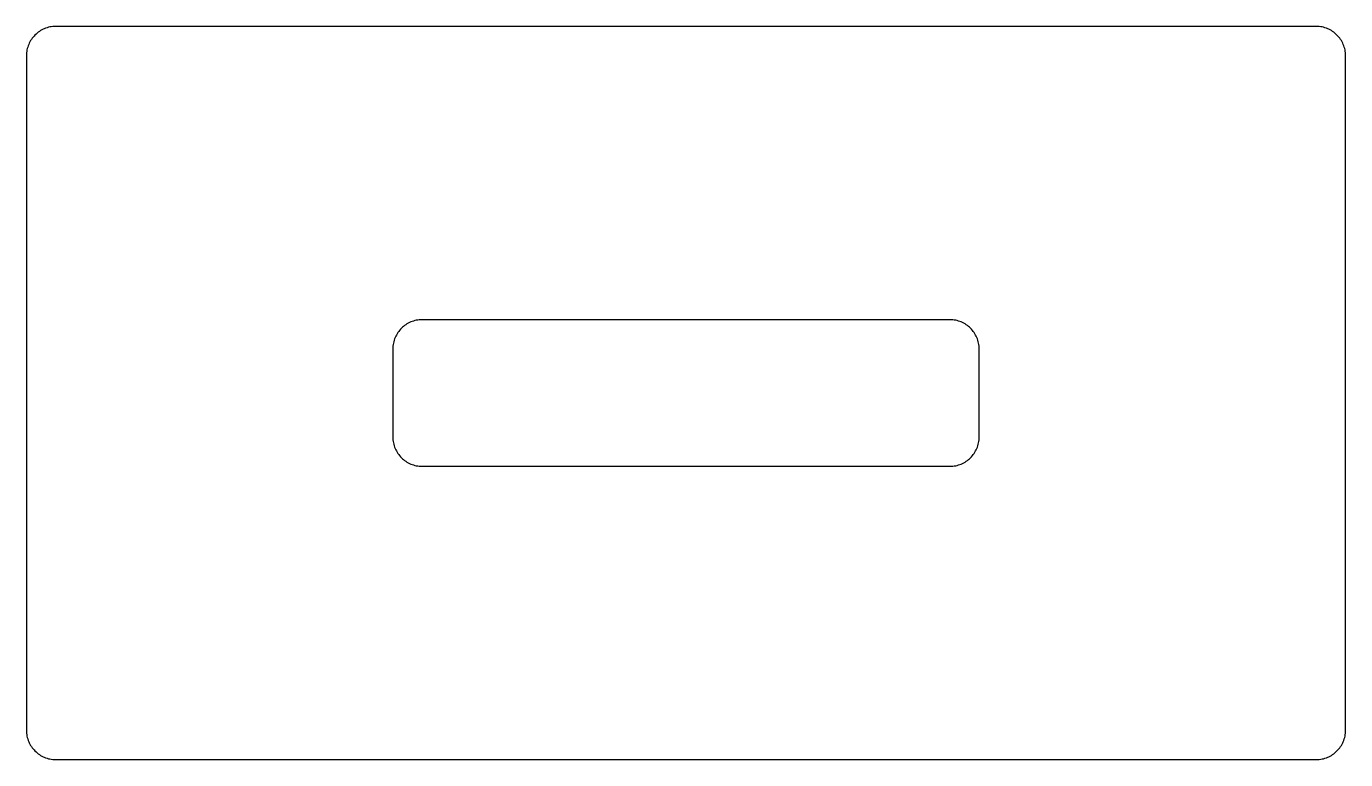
# Model space of a CAD drawing. Extents: x 70.2 to 160.2, y -125.8 to -75.8.
import ezdxf

# ---------------------------------------------------------------- set-up
doc = ezdxf.new("R2010")
doc.units = 0
doc.layers.add('LIVELLO_1', color=7, linetype='CONTINUOUS')

msp = doc.modelspace()

# ---------------------------------------------------------------- linework, layer by layer
at = {"layer": 'LIVELLO_1', "color": 250}
for points in [[(160.203, -123.847), (160.203, -123.985), (160.189, -124.119), (160.162, -124.249), (160.135, -124.379), (160.096, -124.504), (160.045, -124.624), (159.994, -124.743), (159.932, -124.857), (159.86, -124.963), (159.788, -125.07), (159.706, -125.169), (159.615, -125.26), (159.525, -125.35), (159.425, -125.432), (159.319, -125.504), (159.213, -125.577), (159.099, -125.639), (158.979, -125.689), (158.86, -125.74), (158.734, -125.78), (158.605, -125.806), (158.475, -125.833), (158.34, -125.847), (158.203, -125.847), (158.203, -125.847), (147.453, -125.847), (147.453, -125.847), (147.453, -125.847), (136.703, -125.847), (136.703, -125.847), (136.703, -125.847), (125.953, -125.847), (125.953, -125.847), (125.953, -125.847), (115.203, -125.847), (115.203, -125.847), (115.203, -125.847), (104.453, -125.847), (104.453, -125.847), (104.453, -125.847), (93.703, -125.847), (93.703, -125.847), (93.703, -125.847), (82.953, -125.847), (82.953, -125.847), (82.953, -125.847), (72.203, -125.847), (72.203, -125.847), (72.065, -125.847), (71.931, -125.833), (71.801, -125.806), (71.671, -125.78), (71.546, -125.74), (71.426, -125.689), (71.307, -125.639), (71.193, -125.577), (71.087, -125.504), (70.98, -125.432), (70.881, -125.35), (70.79, -125.26), (70.7, -125.169), (70.618, -125.07), (70.546, -124.963), (70.473, -124.857), (70.411, -124.743), (70.361, -124.624), (70.31, -124.504), (70.27, -124.379), (70.244, -124.249), (70.217, -124.119), (70.203, -123.985), (70.203, -123.847), (70.203, -123.847), (70.203, -118.097), (70.203, -118.097), (70.203, -118.097), (70.203, -112.347), (70.203, -112.347), (70.203, -112.347), (70.203, -106.597), (70.203, -106.597), (70.203, -106.597), (70.203, -100.847), (70.203, -100.847), (70.203, -100.847), (70.203, -95.097), (70.203, -95.097), (70.203, -95.097), (70.203, -89.347), (70.203, -89.347), (70.203, -89.347), (70.203, -83.597), (70.203, -83.597), (70.203, -83.597), (70.203, -77.847), (70.203, -77.847), (70.203, -77.71), (70.217, -77.575), (70.244, -77.445), (70.27, -77.316), (70.31, -77.19), (70.361, -77.071), (70.411, -76.951), (70.473, -76.837), (70.546, -76.731), (70.618, -76.625), (70.7, -76.525), (70.79, -76.435), (70.881, -76.344), (70.98, -76.262), (71.087, -76.19), (71.193, -76.118), (71.307, -76.056), (71.426, -76.005), (71.546, -75.954), (71.671, -75.915), (71.801, -75.888), (71.931, -75.861), (72.065, -75.847), (72.203, -75.847), (72.203, -75.847), (82.953, -75.847), (82.953, -75.847), (82.953, -75.847), (93.703, -75.847), (93.703, -75.847), (93.703, -75.847), (104.453, -75.847), (104.453, -75.847), (104.453, -75.847), (115.203, -75.847), (115.203, -75.847), (115.203, -75.847), (125.953, -75.847), (125.953, -75.847), (125.953, -75.847), (136.703, -75.847), (136.703, -75.847), (136.703, -75.847), (147.453, -75.847), (147.453, -75.847), (147.453, -75.847), (158.203, -75.847), (158.203, -75.847), (158.34, -75.847), (158.475, -75.861), (158.605, -75.888), (158.734, -75.915), (158.86, -75.954), (158.979, -76.005), (159.099, -76.056), (159.213, -76.118), (159.319, -76.19), (159.425, -76.262), (159.525, -76.344), (159.615, -76.435), (159.706, -76.525), (159.788, -76.625), (159.86, -76.731), (159.932, -76.837), (159.994, -76.951), (160.045, -77.071), (160.096, -77.19), (160.135, -77.316), (160.162, -77.445), (160.189, -77.575), (160.203, -77.71), (160.203, -77.847), (160.203, -77.847), (160.203, -83.597), (160.203, -83.597), (160.203, -83.597), (160.203, -89.347), (160.203, -89.347), (160.203, -89.347), (160.203, -95.097), (160.203, -95.097), (160.203, -95.097), (160.203, -100.847), (160.203, -100.847), (160.203, -100.847), (160.203, -106.597), (160.203, -106.597), (160.203, -106.597), (160.203, -112.347), (160.203, -112.347), (160.203, -112.347), (160.203, -118.097), (160.203, -118.097), (160.203, -118.097), (160.203, -123.847), (160.203, -123.847)], [(135.203, -103.847), (135.203, -103.985), (135.189, -104.119), (135.162, -104.249), (135.135, -104.379), (135.096, -104.504), (135.045, -104.624), (134.994, -104.743), (134.932, -104.857), (134.86, -104.963), (134.788, -105.07), (134.706, -105.169), (134.615, -105.26), (134.525, -105.35), (134.425, -105.432), (134.319, -105.504), (134.213, -105.577), (134.099, -105.639), (133.979, -105.689), (133.86, -105.74), (133.734, -105.78), (133.605, -105.806), (133.475, -105.833), (133.34, -105.847), (133.203, -105.847), (133.203, -105.847), (128.703, -105.847), (128.703, -105.847), (128.703, -105.847), (124.203, -105.847), (124.203, -105.847), (124.203, -105.847), (119.703, -105.847), (119.703, -105.847), (119.703, -105.847), (115.203, -105.847), (115.203, -105.847), (115.203, -105.847), (110.703, -105.847), (110.703, -105.847), (110.703, -105.847), (106.203, -105.847), (106.203, -105.847), (106.203, -105.847), (101.703, -105.847), (101.703, -105.847), (101.703, -105.847), (97.203, -105.847), (97.203, -105.847), (97.065, -105.847), (96.931, -105.833), (96.801, -105.806), (96.671, -105.78), (96.546, -105.74), (96.426, -105.689), (96.307, -105.639), (96.193, -105.577), (96.087, -105.504), (95.98, -105.432), (95.881, -105.35), (95.79, -105.26), (95.7, -105.169), (95.618, -105.07), (95.546, -104.963), (95.473, -104.857), (95.411, -104.743), (95.361, -104.624), (95.31, -104.504), (95.27, -104.379), (95.244, -104.249), (95.217, -104.119), (95.203, -103.985), (95.203, -103.847), (95.203, -103.847), (95.203, -103.097), (95.203, -103.097), (95.203, -103.097), (95.203, -102.347), (95.203, -102.347), (95.203, -102.347), (95.203, -101.597), (95.203, -101.597), (95.203, -101.597), (95.203, -100.847), (95.203, -100.847), (95.203, -100.847), (95.203, -100.097), (95.203, -100.097), (95.203, -100.097), (95.203, -99.347), (95.203, -99.347), (95.203, -99.347), (95.203, -98.597), (95.203, -98.597), (95.203, -98.597), (95.203, -97.847), (95.203, -97.847), (95.203, -97.71), (95.217, -97.575), (95.244, -97.445), (95.27, -97.316), (95.31, -97.19), (95.361, -97.071), (95.411, -96.951), (95.473, -96.837), (95.546, -96.731), (95.618, -96.625), (95.7, -96.525), (95.79, -96.435), (95.881, -96.344), (95.98, -96.262), (96.087, -96.19), (96.193, -96.118), (96.307, -96.056), (96.426, -96.005), (96.546, -95.954), (96.671, -95.915), (96.801, -95.888), (96.931, -95.861), (97.065, -95.847), (97.203, -95.847), (97.203, -95.847), (101.703, -95.847), (101.703, -95.847), (101.703, -95.847), (106.203, -95.847), (106.203, -95.847), (106.203, -95.847), (110.703, -95.847), (110.703, -95.847), (110.703, -95.847), (115.203, -95.847), (115.203, -95.847), (115.203, -95.847), (119.703, -95.847), (119.703, -95.847), (119.703, -95.847), (124.203, -95.847), (124.203, -95.847), (124.203, -95.847), (128.703, -95.847), (128.703, -95.847), (128.703, -95.847), (133.203, -95.847), (133.203, -95.847), (133.34, -95.847), (133.475, -95.861), (133.605, -95.888), (133.734, -95.915), (133.86, -95.954), (133.979, -96.005), (134.099, -96.056), (134.213, -96.118), (134.319, -96.19), (134.425, -96.262), (134.525, -96.344), (134.615, -96.435), (134.706, -96.525), (134.788, -96.625), (134.86, -96.731), (134.932, -96.837), (134.994, -96.951), (135.045, -97.071), (135.096, -97.19), (135.135, -97.316), (135.162, -97.445), (135.189, -97.575), (135.203, -97.71), (135.203, -97.847), (135.203, -97.847), (135.203, -98.597), (135.203, -98.597), (135.203, -98.597), (135.203, -99.347), (135.203, -99.347), (135.203, -99.347), (135.203, -100.097), (135.203, -100.097), (135.203, -100.097), (135.203, -100.847), (135.203, -100.847), (135.203, -100.847), (135.203, -101.597), (135.203, -101.597), (135.203, -101.597), (135.203, -102.347), (135.203, -102.347), (135.203, -102.347), (135.203, -103.097), (135.203, -103.097), (135.203, -103.097), (135.203, -103.847), (135.203, -103.847)]]:
    msp.add_open_spline(points, degree=3, knots=[0, 0, 0, 0, 1, 1, 1, 2, 2, 2, 3, 3, 3, 4, 4, 4, 5, 5, 5, 6, 6, 6, 7, 7, 7, 8, 8, 8, 9, 9, 9, 10, 10, 10, 11, 11, 11, 12, 12, 12, 13, 13, 13, 14, 14, 14, 15, 15, 15, 16, 16, 16, 17, 17, 17, 18, 18, 18, 19, 19, 19, 20, 20, 20, 21, 21, 21, 22, 22, 22, 23, 23, 23, 24, 24, 24, 25, 25, 25, 26, 26, 26, 27, 27, 27, 28, 28, 28, 29, 29, 29, 30, 30, 30, 31, 31, 31, 32, 32, 32, 33, 33, 33, 34, 34, 34, 35, 35, 35, 36, 36, 36, 37, 37, 37, 38, 38, 38, 39, 39, 39, 40, 40, 40, 41, 41, 41, 42, 42, 42, 43, 43, 43, 44, 44, 44, 45, 45, 45, 46, 46, 46, 47, 47, 47, 48, 48, 48, 49, 49, 49, 50, 50, 50, 51, 51, 51, 52, 52, 52, 53, 53, 53, 54, 54, 54, 55, 55, 55, 56, 56, 56, 57, 57, 57, 58, 58, 58, 59, 59, 59, 60, 60, 60, 61, 61, 61, 62, 62, 62, 63, 63, 63, 64, 64, 64, 64], dxfattribs=at)

doc.saveas('drawing.dxf')
